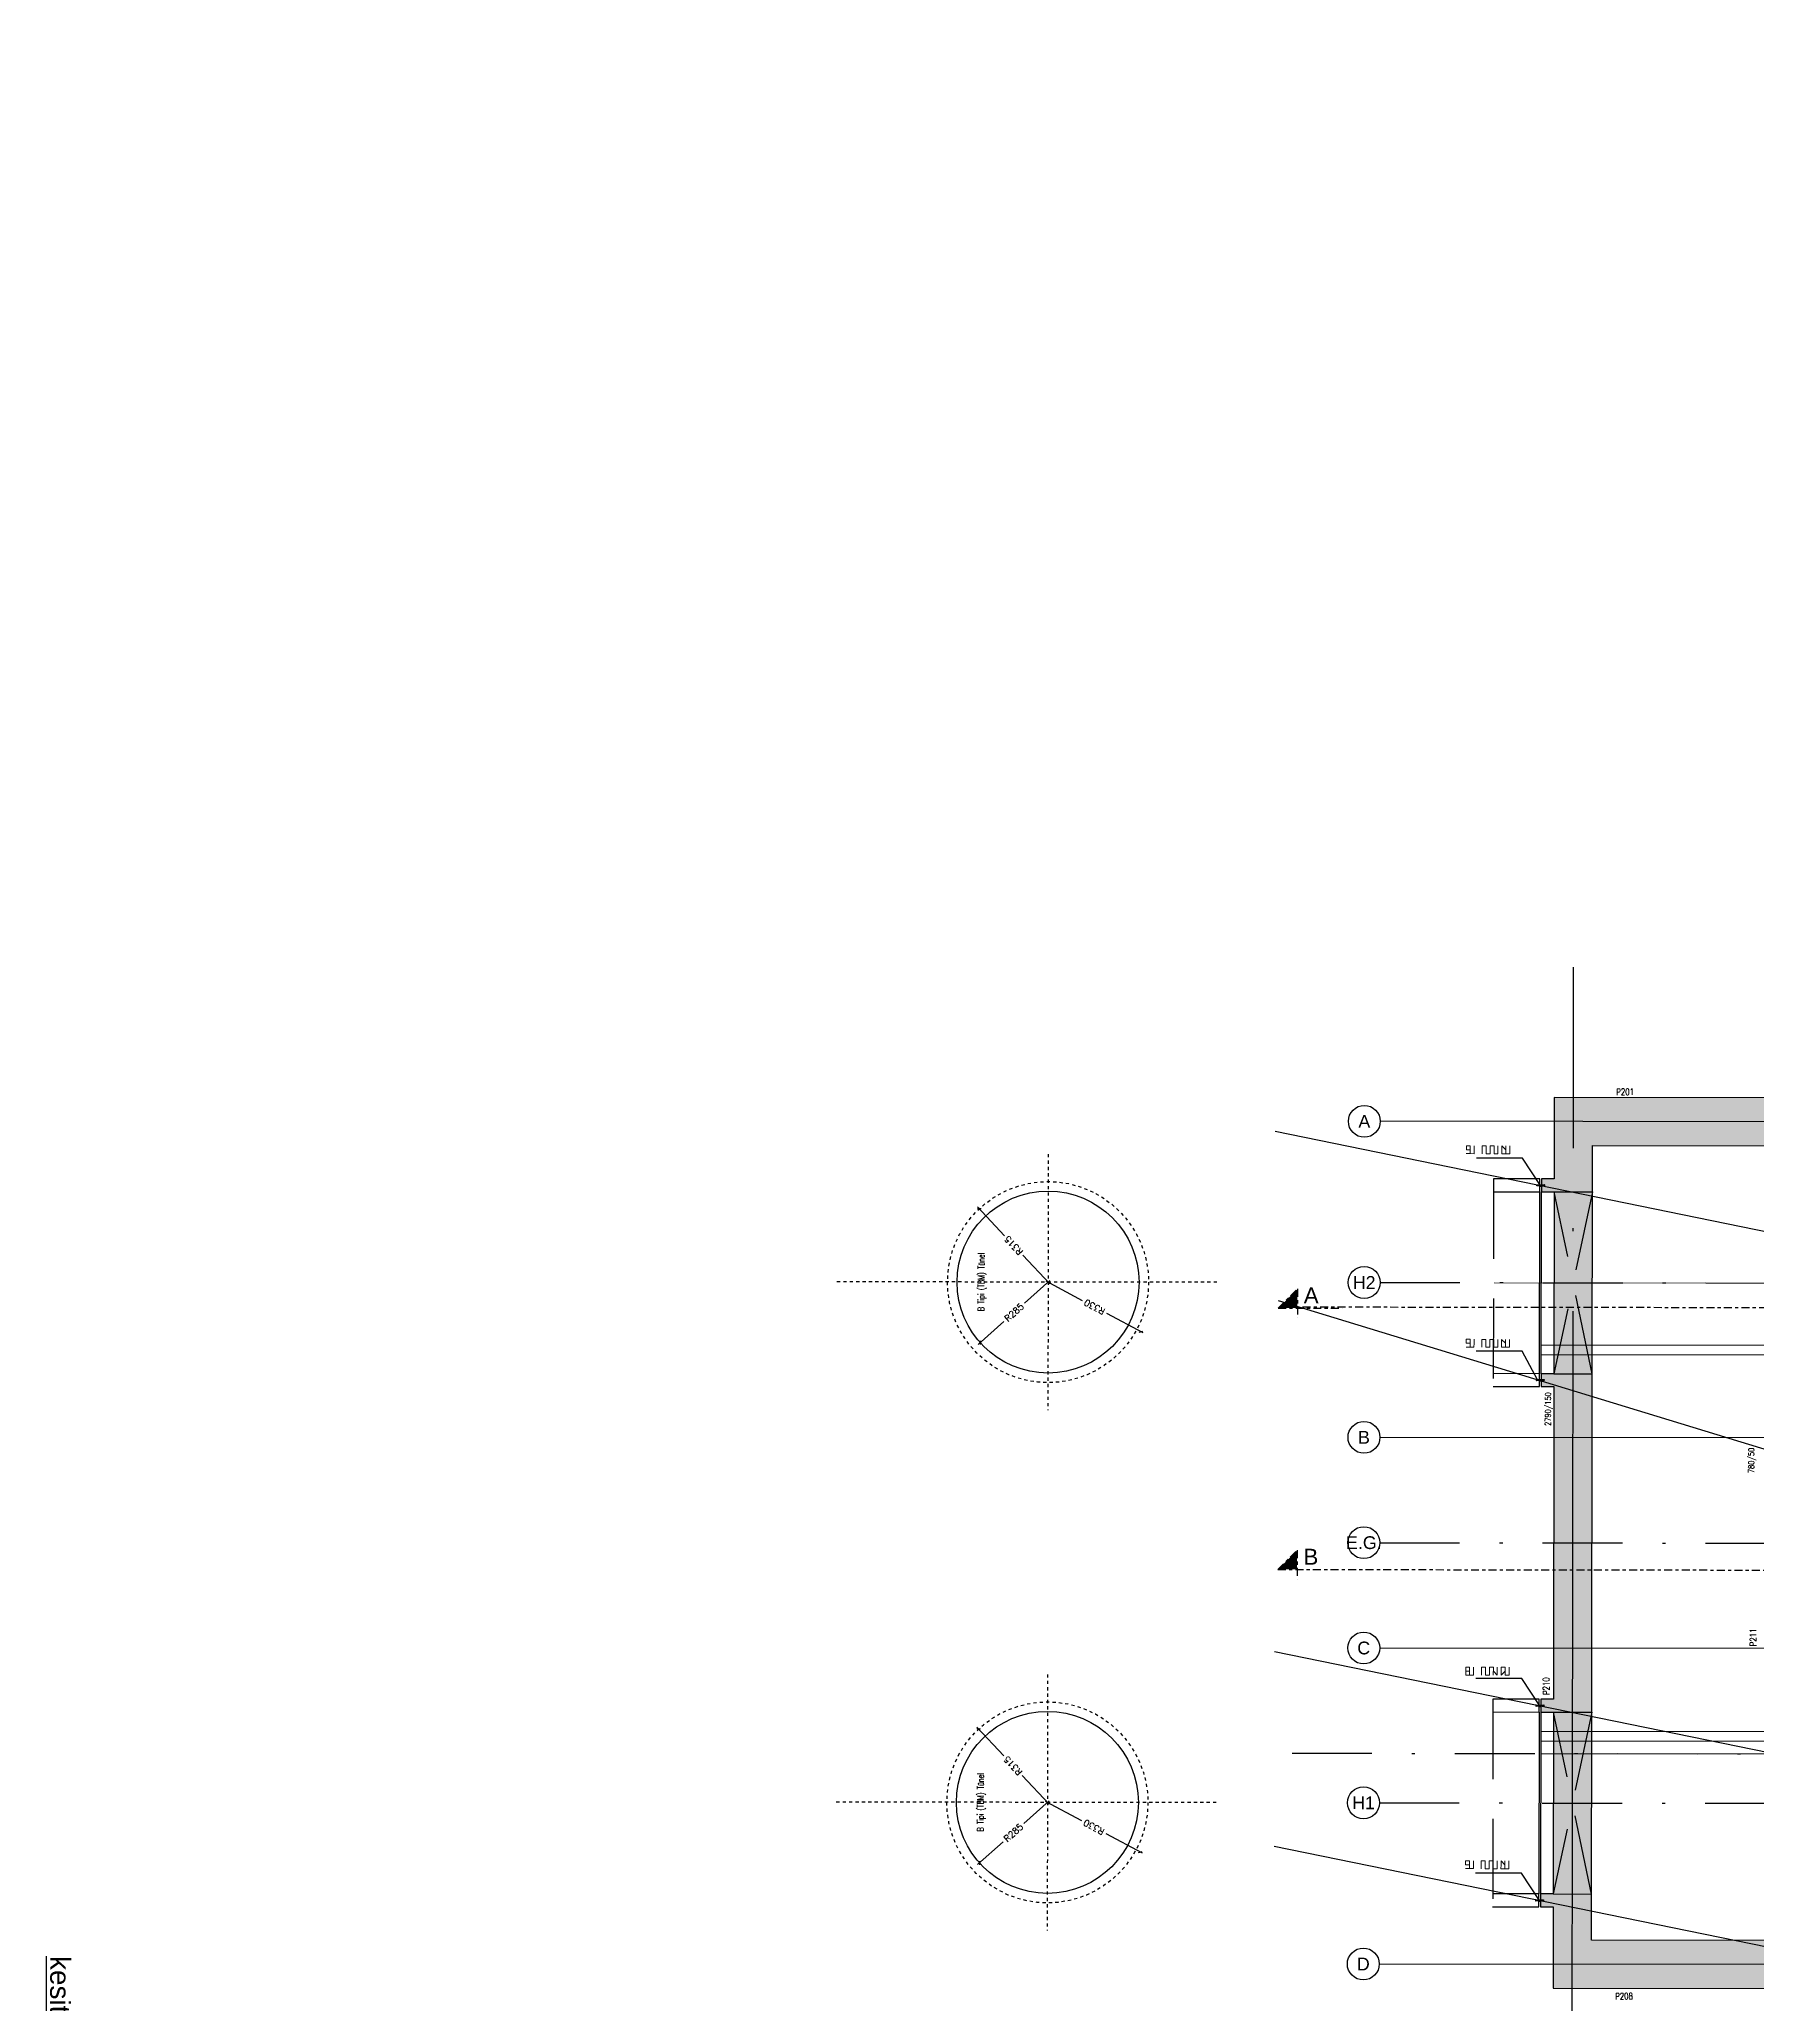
# Model space of a CAD drawing. Header units: millimetres. Extents: x 400382 to 401267, y 4543945 to 4544126.
# Drawn here: x 400619 to 400672.8, y 4544007.5 to 4544069.1 of the extents above; entities that cross this region are included whole.
import ezdxf
from ezdxf.enums import TextEntityAlignment as Align

# ---------------------------------------------------------------- set-up
doc = ezdxf.new("R2010")
doc.units = ezdxf.units.MM
for name, pattern in [('ACAD_ISO05W100', [33, 24, -3, 0, -3, 0, -3]), ('AKS', [3, 2.5, -0.25, 0, -0.25]), ('CENTER', [2, 1.25, -0.25, 0.25, -0.25]), ('CIZGI', [0.4, 0.25, -0.15]), ('DASHDOT2', [0.5, 0.25, -0.125, 0, -0.125]), ('HIDDEN', [0.375, 0.25, -0.125]), ('UUC-ST-KAL-I05-101-U-000$0$ACAD_ISO05W100', [33, 24, -3, 0, -3, 0, -3])]:
    doc.linetypes.add(name, pattern=pattern)
doc.layers.add('A-DETL', color=90, linetype='Continuous', lineweight=15)
for name, color, linetype in [('aks prota', 2, 'AKS'), ('caks prota', 4, 'Continuous'), ('görünüş prota', 4, 'Continuous'), ('iderzi_PROTA', 3, 'Continuous'), ('kesit tarama prota', 252, 'Continuous'), ('kiriş prota', 6, 'Continuous'), ('kolon tarama prota', 252, 'Continuous'), ('lkolon prota', 4, 'Continuous'), ('lperde prota', 4, 'Continuous'), ('merdiven prota', 2, 'Continuous'), ('not prota', 2, 'Continuous'), ('not çizgisi prota', 4, 'Continuous'), ('perde prota', 1, 'Continuous'), ('PRT-AL-TUNEL_EKSENI', 14, 'DASHDOT2'), ('skesit prota', 7, 'Continuous'), ('st_s_ölçü', 4, 'Continuous'), ('taks prota', 7, 'Continuous'), ('temel prota', 6, 'Continuous'), ('tkesit prota', 7, 'Continuous'), ('tperde prota', 6, 'Continuous'), ('tplan prota', 7, 'Continuous'), ('UUC-ST-KAL-I05-101-U-000$0$st_s_su tutucu', 2, 'Continuous')]:
    doc.layers.add(name, color=color, linetype=linetype)
doc.styles.add('Arial', font='Arial.ttf')
doc.styles.add('OLCU', font='romanstw.shx')
doc.styles.get("Standard").update_dxf_attribs({"font": 'Arial.ttf'})
doc.styles.add('TAKS', font='Arial Unicode.ttf')
doc.styles.add('TEXT250', font='romanstw.shx', dxfattribs={"width": 0.8, "height": 25})
doc.styles.add('tkolon', font='romanstw.shx')
doc.dimstyles.new('1-100', dxfattribs={"dimscale": 0.5, "dimtxt": 2, "dimasz": 7.5, "dimexe": 3, "dimexo": 5, "dimgap": 5, "dimtad": 3, "dimdec": 1, "dimlfac": 2, "dimzin": 9, "dimdsep": 46, "dimtxsty": 'Standard', "dimblk": 'OBLIQUE', "dimcen": 0.09, "dimclrd": 3, "dimclre": 3, "dimclrt": 1, "dimadec": 3, "dimazin": 0, "dimtfac": 1, "dimtdec": 1, "dimtofl": 0, "dimtmove": 0, "dimatfit": 3, "dimfxl": 4, "dimtolj": 1, "dimtzin": 0, "dimarcsym": 0})
doc.dimstyles.new('1-50', dxfattribs={"dimtxt": 10, "dimasz": 4, "dimexe": 4, "dimexo": 8, "dimgap": 4, "dimtad": 1, "dimdec": 1, "dimrnd": 0.05, "dimzin": 9, "dimdsep": 46, "dimtxsty": 'OLCU', "dimblk1": 'OBLIQUE', "dimblk2": 'OBLIQUE', "dimsah": 1, "dimcen": 2, "dimdle": 4, "dimclrd": 4, "dimclre": 4, "dimclrt": 3, "dimadec": 1, "dimazin": 0, "dimtfac": 1, "dimtdec": 1, "dimtix": 1, "dimtmove": 2, "dimatfit": 3, "dimldrblk": 'OBLIQUE', "dimfxl": 1, "dimtvp": 1, "dimtolj": 1, "dimtzin": 1, "dimarcsym": 0})

# ---------------------------------------------------------------- blocks, each defined once
blk = doc.blocks.new('A-A Kesiti')
at = {"layer": 'iderzi_PROTA', "linetype": 'ACAD_ISO05W100', "ltscale": 2}
blk.add_line((400610.852, 4543957.769), (400610.852, 4544009.681), dxfattribs=at)
at = {"layer": 'tplan prota', "style": 'Arial'}
blk.add_text('%%Ukesit kırılma ', height=0.625, rotation=269.87414, dxfattribs=at).set_placement((400611.513, 4544006.445), align=Align.MIDDLE)
blk = doc.blocks.new('_Oblique')
at = {"layer": 'st_s_ölçü', "lineweight": -2}
blk.add_line((-0.5, -0.5), (0.5, 0.5), dxfattribs=at)
blk = doc.blocks.new('*D51')
at = {"layer": 'Defpoints', "color": 0, "transparency": 16777216}
for p in [(-455.8, 109.6), (-265.8, -102.9)]:
    blk.add_point(p, dxfattribs=at)
at = {"layer": 'st_s_ölçü', "color": 4, "lineweight": -2, "transparency": 16777216}
for p, q in [((-461.1, 115.6), (-389.9, 36)), ((-260.5, -108.8), (-331.6, -29.2))]:
    blk.add_line(p, q, dxfattribs=at)
at = {"layer": 'st_s_ölçü', "color": 4, "lineweight": -2, "transparency": 16777216, "xscale": 8, "yscale": 8, "zscale": 8, "rotation": 131.8058995973175}
blk.add_blockref('_Oblique', (-455.8, 109.6), dxfattribs=at)
at = {"layer": 'st_s_ölçü', "color": 3, "transparency": 16777216, "insert": (-360.8, 3.4), "char_height": 20, "attachment_point": 5, "rotation": 311.8059, "style": 'OLCU'}
blk.add_mtext('\\A1;R285', dxfattribs=at)
blk = doc.blocks.new('*D52')
at = {"layer": 'Defpoints', "color": 0, "transparency": 16777216}
for p in [(-36.3, 113), (-265.8, -102.9)]:
    blk.add_point(p, dxfattribs=at)
at = {"layer": 'st_s_ölçü', "color": 4, "lineweight": -2, "transparency": 16777216}
for p, q in [((-30.5, 118.4), (-120.6, 33.7)), ((-271.6, -108.3), (-181.5, -23.6))]:
    blk.add_line(p, q, dxfattribs=at)
at = {"layer": 'st_s_ölçü', "color": 4, "lineweight": -2, "transparency": 16777216, "xscale": 8, "yscale": 8, "zscale": 8, "rotation": 43.24583088137385}
blk.add_blockref('_Oblique', (-36.3, 113), dxfattribs=at)
at = {"layer": 'st_s_ölçü', "color": 3, "transparency": 16777216, "insert": (-151.1, 5.1), "char_height": 20, "attachment_point": 5, "rotation": 43.24583, "style": 'OLCU'}
blk.add_mtext('\\A1;R315', dxfattribs=at)
blk = doc.blocks.new('*D53')
at = {"layer": 'Defpoints', "color": 0, "transparency": 16777216}
for p in [(-265.8, -102.9), (-421, -394.1)]:
    blk.add_point(p, dxfattribs=at)
at = {"layer": 'lkolon prota', "color": 4, "lineweight": -2, "transparency": 16777216}
for p, q in [((-262, -95.8), (-322.9, -209.9)), ((-424.8, -401.1), (-364, -287))]:
    blk.add_line(p, q, dxfattribs=at)
at = {"layer": 'lkolon prota', "color": 4, "lineweight": -2, "transparency": 16777216, "xscale": 8, "yscale": 8, "zscale": 8, "rotation": 241.9351701811658}
blk.add_blockref('_Oblique', (-421, -394.1), dxfattribs=at)
at = {"layer": 'lkolon prota', "color": 3, "transparency": 16777216, "insert": (-343.4, -248.5), "char_height": 20, "attachment_point": 5, "rotation": 61.93517, "style": 'OLCU'}
blk.add_mtext('\\A1;R330', dxfattribs=at)
blk = doc.blocks.new('A$C127942D9')
at = {"layer": 'aks prota', "ltscale": 2}
blk.add_line((-265.793, -631.684), (-265.793, 559.681), dxfattribs=at)
at = {"layer": 'aks prota'}
blk.add_line((135.187, -102.854), (-666.774, -102.854), dxfattribs=at)
at = {"layer": 'görünüş prota', "color": 6, "linetype": 'CIZGI', "ltscale": 2}
blk.add_circle((-265.793, -102.854), 315, dxfattribs=at)
at = {"layer": 'görünüş prota', "color": 6}
blk.add_circle((-265.793, -102.854), 285, dxfattribs=at)
at = {"layer": 'not prota', "style": 'TEXT250', "width": 0.7}
blk.add_text('B Tipi (TBM) Tünel', height=20, dxfattribs=at).set_placement((-265.793, 106.819), align=Align.MIDDLE_CENTER)
at = {"layer": 'lkolon prota'}
dim = blk.add_radius_dim(center=(-265.793, -102.854), mpoint=(-421.048, -394.051), dimstyle='1-100', dxfattribs=at)
dim.commit()
dim.dimension.update_dxf_attribs({"geometry": '*D53', "text_midpoint": (-343.421, -248.453), "dimtype": 132})
at = {"layer": 'st_s_ölçü'}
for mpoint, picture, middle in [((-455.777, 109.587), '*D51', (-360.785, 3.366)), ((-36.341, 112.962), '*D52', (-151.067, 5.054))]:
    dim = blk.add_radius_dim(center=(-265.793, -102.854), mpoint=mpoint, dimstyle='1-100', dxfattribs=at)
    dim.commit()
    dim.dimension.update_dxf_attribs({"geometry": picture, "text_midpoint": middle, "dimtype": 132})

msp = doc.modelspace()

# ---------------------------------------------------------------- hatches: boundary and pattern name
at = {"layer": 'kesit tarama prota'}
h = msp.add_hatch(color=256, dxfattribs=at)
h.dxf.hatch_style = 1
h.paths.add_polyline_path([(400658.37, 4544029.913), (400657.77, 4544029.314), (400658.37, 4544029.313)])
h = msp.add_hatch(color=256, dxfattribs=at)
h.dxf.hatch_style = 1
h.paths.add_polyline_path([(400658.36, 4544021.726), (400657.759, 4544021.126), (400658.359, 4544021.126)])
at = {"layer": 'kolon tarama prota'}
h = msp.add_hatch(color=256, dxfattribs=at)
h.dxf.hatch_style = 1
h.paths.add_polyline_path([(400733.143, 4544007.925), (400731.079, 4544009.428), (400667.585, 4544009.507), (400667.616, 4544034.407), (400689.447, 4544034.38), (400692.005, 4544037.892), (400690.793, 4544038.775), (400688.685, 4544035.881), (400666.418, 4544035.909), (400666.415, 4544033.359), (400666.015, 4544033.359), (400666.015, 4544032.959), (400666.415, 4544032.959), (400666.408, 4544027.259), (400666.007, 4544027.259), (400666.007, 4544026.859), (400666.407, 4544026.859), (400666.395, 4544017.059), (400665.995, 4544017.059), (400665.994, 4544016.659), (400666.394, 4544016.659), (400666.387, 4544010.959), (400665.987, 4544010.959), (400665.987, 4544010.559), (400666.387, 4544010.559), (400666.383, 4544008.009)])

# ---------------------------------------------------------------- linework, layer by layer
at = {"layer": 'A-DETL', "color": 1, "lineweight": 5}
msp.add_lwpolyline([(400664.532, 4544030.111), (400820.256, 4544029.917)], dxfattribs=at)
at = {"layer": 'aks prota', "ltscale": 10}
for p, q in [((400666.979, 4544004.223), (400667.023, 4544039.996)), ((400824.162, 4544034.962), (400660.968, 4544035.166)), ((400824.15, 4544025.062), (400660.956, 4544025.265)), ((400824.142, 4544018.462), (400660.948, 4544018.665)), ((400824.129, 4544008.562), (400660.935, 4544008.765))]:
    msp.add_line(p, q, dxfattribs=at)
at = {"layer": 'caks prota', "ltscale": 0.05}
for centre in [(400660.468, 4544035.166), (400660.462, 4544030.116), (400660.456, 4544025.266), (400660.452, 4544021.966), (400660.448, 4544018.666), (400660.442, 4544013.816), (400660.435, 4544008.766)]:
    msp.add_circle(centre, 0.5, dxfattribs=at)
at = {"layer": 'kiriş prota'}
msp.add_line((400665.993, 4544015.359), (400817.494, 4544015.17), dxfattribs=at)
for points in [[(400666.007, 4544027.259), (400666.015, 4544032.959)], [(400665.994, 4544016.659), (400665.987, 4544010.959)]]:
    msp.add_lwpolyline(points, dxfattribs=at)
at = {"layer": 'kolon tarama prota', "linetype": 'HIDDEN', "ltscale": 10}
for points in [[(400664.515, 4544033.361), (400664.507, 4544026.861)], [(400664.495, 4544017.061), (400664.487, 4544010.561)]]:
    msp.add_lwpolyline(points, dxfattribs=at)
at = {"layer": 'kolon tarama prota'}
for points in [[(400664.515, 4544032.961), (400665.965, 4544032.959), (400665.965, 4544033.359), (400664.515, 4544033.361)], [(400665.957, 4544027.259), (400665.965, 4544032.959)], [(400664.507, 4544026.861), (400665.957, 4544026.859), (400665.957, 4544027.259), (400664.507, 4544027.261)], [(400664.494, 4544016.661), (400665.944, 4544016.659), (400665.945, 4544017.059), (400664.495, 4544017.061)], [(400665.944, 4544016.659), (400665.937, 4544010.959)], [(400664.487, 4544010.561), (400665.937, 4544010.559), (400665.937, 4544010.959), (400664.487, 4544010.961)]]:
    msp.add_lwpolyline(points, dxfattribs=at)
at = {"layer": 'merdiven prota', "linetype": 'HIDDEN', "ltscale": 10}
for points in [[(400666.415, 4544032.959), (400667.615, 4544032.957), (400666.408, 4544027.259), (400667.608, 4544027.257), (400666.415, 4544032.959)], [(400666.394, 4544016.659), (400667.594, 4544016.657), (400666.387, 4544010.959), (400667.587, 4544010.957), (400666.394, 4544016.659)]]:
    msp.add_lwpolyline(points, dxfattribs=at)
at = {"layer": 'perde prota'}
for points in [[(400688.685, 4544035.881), (400666.418, 4544035.909), (400666.415, 4544033.359), (400666.015, 4544033.359), (400666.015, 4544032.959), (400666.415, 4544032.959), (400666.408, 4544027.259), (400666.007, 4544027.259), (400666.007, 4544026.859), (400666.407, 4544026.859), (400666.395, 4544017.059), (400665.995, 4544017.059), (400665.994, 4544016.659), (400666.394, 4544016.659), (400666.387, 4544010.959), (400665.987, 4544010.959), (400665.987, 4544010.559), (400666.387, 4544010.559), (400666.383, 4544008.009), (400733.143, 4544007.925)], [(400731.079, 4544009.428), (400667.585, 4544009.507), (400667.616, 4544034.407), (400689.447, 4544034.38)]]:
    msp.add_lwpolyline(points, dxfattribs=at)
at = {"layer": 'PRT-AL-TUNEL_EKSENI', "ltscale": 10}
for p, q in [((400660.962, 4544030.116), (400824.156, 4544029.912)), ((400660.952, 4544021.965), (400824.146, 4544021.762)), ((400658.204, 4544015.369), (400821.398, 4544015.165)), ((400660.942, 4544013.815), (400824.136, 4544013.612))]:
    msp.add_line(p, q, dxfattribs=at)
at = {"layer": 'skesit prota', "linetype": 'CENTER', "ltscale": 0.2}
for p, q in [((400657.77, 4544029.314), (400658.37, 4544029.913)), ((400657.77, 4544029.314), (400659.77, 4544029.311)), ((400658.37, 4544029.913), (400658.369, 4544029.013)), ((400657.759, 4544021.126), (400658.36, 4544021.726)), ((400658.36, 4544021.726), (400658.359, 4544020.826))]:
    msp.add_line(p, q, dxfattribs=at)
for points in [[(400732.859, 4544069.065), (400703.881, 4544029.285), (400658.37, 4544029.342)], [(400657.759, 4544021.126), (400820.326, 4544020.923)]]:
    msp.add_lwpolyline(points, dxfattribs=at)
at = {"layer": 'st_s_ölçü', "color": 6, "lineweight": 0}
for points in [[(400663.786, 4544034.276), (400663.787, 4544034.4), (400663.663, 4544034.4), (400663.663, 4544034.276), (400663.786, 4544034.276), (400663.786, 4544034.153), (400663.662, 4544034.153)], [(400663.787, 4544034.4), (400663.786, 4544034.153), (400663.91, 4544034.152), (400663.91, 4544034.4)], [(400664.158, 4544034.4), (400664.158, 4544034.152)], [(400664.158, 4544034.4), (400664.282, 4544034.399)], [(400664.282, 4544034.399), (400664.281, 4544034.152), (400664.405, 4544034.152), (400664.405, 4544034.399)], [(400664.405, 4544034.399), (400664.529, 4544034.399)], [(400664.529, 4544034.399), (400664.529, 4544034.152)], [(400664.529, 4544034.399), (400664.529, 4544034.152), (400664.653, 4544034.151), (400664.653, 4544034.399)], [(400664.9, 4544034.275), (400664.777, 4544034.399), (400664.776, 4544034.275), (400664.776, 4544034.151), (400664.9, 4544034.151)], [(400664.9, 4544034.399), (400664.9, 4544034.151), (400665.024, 4544034.151), (400665.024, 4544034.398)], [(400663.779, 4544028.212), (400663.779, 4544028.336), (400663.655, 4544028.336), (400663.655, 4544028.212), (400663.779, 4544028.212), (400663.779, 4544028.088), (400663.655, 4544028.088)], [(400663.779, 4544028.336), (400663.779, 4544028.212), (400663.779, 4544028.088), (400663.902, 4544028.088), (400663.903, 4544028.212), (400663.903, 4544028.336)], [(400664.15, 4544028.335), (400664.15, 4544028.088)], [(400664.15, 4544028.335), (400664.274, 4544028.335)], [(400664.274, 4544028.335), (400664.274, 4544028.211), (400664.274, 4544028.088), (400664.397, 4544028.087), (400664.398, 4544028.211), (400664.398, 4544028.335)], [(400664.398, 4544028.335), (400664.522, 4544028.335)], [(400664.522, 4544028.335), (400664.521, 4544028.087)], [(400664.522, 4544028.335), (400664.521, 4544028.211), (400664.521, 4544028.087), (400664.645, 4544028.087), (400664.645, 4544028.211), (400664.645, 4544028.335)], [(400664.893, 4544028.211), (400664.769, 4544028.335), (400664.769, 4544028.211), (400664.769, 4544028.087), (400664.893, 4544028.087)], [(400664.893, 4544028.334), (400664.893, 4544028.211), (400664.893, 4544028.087), (400665.016, 4544028.087), (400665.016, 4544028.21), (400665.017, 4544028.334)], [(400663.766, 4544018.064), (400663.642, 4544018.064), (400663.642, 4544017.94), (400663.766, 4544017.94), (400663.766, 4544017.816), (400663.642, 4544017.816), (400663.642, 4544017.94)], [(400663.766, 4544018.064), (400663.766, 4544017.94), (400663.766, 4544017.816), (400663.89, 4544017.816), (400663.89, 4544017.94), (400663.89, 4544018.063)], [(400664.137, 4544018.063), (400664.137, 4544017.816)], [(400664.137, 4544018.063), (400664.261, 4544018.063)], [(400664.261, 4544018.063), (400664.261, 4544017.939), (400664.261, 4544017.816), (400664.385, 4544017.815), (400664.385, 4544017.939), (400664.385, 4544018.063)], [(400664.385, 4544018.063), (400664.509, 4544018.063)], [(400664.509, 4544018.063), (400664.508, 4544017.815)], [(400664.509, 4544018.063), (400664.509, 4544017.939), (400664.632, 4544017.815), (400664.632, 4544017.939), (400664.632, 4544018.063)], [(400664.88, 4544018.062), (400664.756, 4544018.062), (400664.756, 4544017.939), (400664.756, 4544017.815), (400664.88, 4544017.938)], [(400664.88, 4544018.062), (400664.88, 4544017.938), (400664.88, 4544017.815), (400665.003, 4544017.815), (400665.004, 4544017.938), (400665.004, 4544018.062)], [(400663.758, 4544011.876), (400663.759, 4544011.999), (400663.635, 4544012), (400663.635, 4544011.876), (400663.758, 4544011.876), (400663.758, 4544011.752), (400663.635, 4544011.752)], [(400663.759, 4544011.999), (400663.758, 4544011.752), (400663.882, 4544011.752), (400663.882, 4544011.999)], [(400664.13, 4544011.999), (400664.13, 4544011.751)], [(400664.13, 4544011.999), (400664.254, 4544011.999)], [(400664.254, 4544011.999), (400664.253, 4544011.751), (400664.377, 4544011.751), (400664.377, 4544011.999)], [(400664.377, 4544011.999), (400664.501, 4544011.998)], [(400664.501, 4544011.998), (400664.501, 4544011.751)], [(400664.501, 4544011.998), (400664.501, 4544011.751), (400664.625, 4544011.751), (400664.625, 4544011.998)], [(400664.872, 4544011.874), (400664.749, 4544011.998), (400664.749, 4544011.874), (400664.748, 4544011.751), (400664.872, 4544011.75)], [(400664.872, 4544011.998), (400664.872, 4544011.75), (400664.996, 4544011.75), (400664.996, 4544011.998)]]:
    msp.add_lwpolyline(points, dxfattribs=at)
at = {"layer": 'temel prota', "color": 5}
for p, q in [((400666.009, 4544028.159), (400817.41, 4544027.97)), ((400666.008, 4544027.859), (400817.409, 4544027.67)), ((400665.993, 4544015.759), (400817.494, 4544015.57)), ((400665.994, 4544016.059), (400817.495, 4544015.87))]:
    msp.add_line(p, q, dxfattribs=at)
at = {"layer": 'UUC-ST-KAL-I05-101-U-000$0$st_s_su tutucu', "linetype": 'UUC-ST-KAL-I05-101-U-000$0$ACAD_ISO05W100', "ltscale": 0.05}
for points in [[(400666.009, 4544033.139, -0.57735), (400666.008, 4544033.136), (400665.973, 4544033.136, -0.57735), (400665.971, 4544033.139), (400665.983, 4544033.159, 0.57735), (400665.982, 4544033.162), (400665.936, 4544033.162), (400665.936, 4544033.168), (400665.932, 4544033.168), (400665.932, 4544033.162), (400665.899, 4544033.162), (400665.899, 4544033.168), (400665.895, 4544033.168), (400665.895, 4544033.162), (400665.874, 4544033.162), (400665.865, 4544033.175), (400665.86, 4544033.175), (400665.86, 4544033.144), (400665.865, 4544033.144), (400665.874, 4544033.157), (400665.895, 4544033.157), (400665.895, 4544033.151), (400665.899, 4544033.151), (400665.899, 4544033.157), (400665.932, 4544033.157), (400665.932, 4544033.151), (400665.936, 4544033.151), (400665.936, 4544033.157), (400665.974, 4544033.157, -0.57735), (400665.975, 4544033.154), (400665.964, 4544033.134, 0.57735), (400665.965, 4544033.132), (400666.015, 4544033.132, 0.57735), (400666.017, 4544033.134), (400666.005, 4544033.154, -0.57735), (400666.007, 4544033.157), (400666.045, 4544033.157), (400666.045, 4544033.151), (400666.049, 4544033.151), (400666.049, 4544033.157), (400666.082, 4544033.157), (400666.082, 4544033.151), (400666.086, 4544033.151), (400666.086, 4544033.157), (400666.106, 4544033.157), (400666.115, 4544033.144), (400666.12, 4544033.144), (400666.12, 4544033.175), (400666.115, 4544033.175), (400666.106, 4544033.162), (400666.086, 4544033.162), (400666.086, 4544033.168), (400666.082, 4544033.168), (400666.082, 4544033.162), (400666.049, 4544033.162), (400666.049, 4544033.168), (400666.045, 4544033.168), (400666.045, 4544033.162), (400665.999, 4544033.162, 0.57735), (400665.997, 4544033.159)], [(400666.002, 4544027.039, -0.57735), (400666, 4544027.036), (400665.965, 4544027.036, -0.57735), (400665.964, 4544027.039), (400665.975, 4544027.059, 0.57735), (400665.974, 4544027.062), (400665.928, 4544027.062), (400665.928, 4544027.068), (400665.924, 4544027.068), (400665.924, 4544027.062), (400665.891, 4544027.062), (400665.891, 4544027.068), (400665.887, 4544027.068), (400665.887, 4544027.062), (400665.866, 4544027.062), (400665.858, 4544027.075), (400665.853, 4544027.075), (400665.853, 4544027.044), (400665.858, 4544027.044), (400665.866, 4544027.057), (400665.887, 4544027.057), (400665.887, 4544027.051), (400665.891, 4544027.051), (400665.891, 4544027.057), (400665.924, 4544027.057), (400665.924, 4544027.051), (400665.928, 4544027.051), (400665.928, 4544027.057), (400665.966, 4544027.057, -0.57735), (400665.967, 4544027.054), (400665.956, 4544027.034, 0.57735), (400665.958, 4544027.032), (400666.008, 4544027.032, 0.57735), (400666.009, 4544027.034), (400665.998, 4544027.054, -0.57735), (400665.999, 4544027.057), (400666.037, 4544027.057), (400666.037, 4544027.051), (400666.041, 4544027.051), (400666.041, 4544027.057), (400666.074, 4544027.057), (400666.074, 4544027.051), (400666.078, 4544027.051), (400666.078, 4544027.057), (400666.099, 4544027.056), (400666.107, 4544027.043), (400666.113, 4544027.043), (400666.113, 4544027.075), (400666.107, 4544027.075), (400666.099, 4544027.062), (400666.078, 4544027.062), (400666.078, 4544027.068), (400666.074, 4544027.068), (400666.074, 4544027.062), (400666.041, 4544027.062), (400666.041, 4544027.068), (400666.037, 4544027.068), (400666.037, 4544027.062), (400665.991, 4544027.062, 0.57735), (400665.99, 4544027.059)], [(400665.989, 4544016.839, -0.57735), (400665.987, 4544016.836), (400665.952, 4544016.836, -0.57735), (400665.951, 4544016.839), (400665.963, 4544016.859, 0.57735), (400665.961, 4544016.862), (400665.915, 4544016.862), (400665.915, 4544016.868), (400665.911, 4544016.868), (400665.911, 4544016.862), (400665.879, 4544016.862), (400665.879, 4544016.868), (400665.874, 4544016.868), (400665.874, 4544016.862), (400665.854, 4544016.862), (400665.845, 4544016.875), (400665.84, 4544016.875), (400665.84, 4544016.844), (400665.845, 4544016.844), (400665.854, 4544016.857), (400665.874, 4544016.857), (400665.874, 4544016.851), (400665.879, 4544016.851), (400665.879, 4544016.857), (400665.911, 4544016.857), (400665.911, 4544016.851), (400665.915, 4544016.851), (400665.915, 4544016.857), (400665.953, 4544016.857, -0.57735), (400665.955, 4544016.854), (400665.943, 4544016.834, 0.57735), (400665.945, 4544016.832), (400665.995, 4544016.832, 0.57735), (400665.996, 4544016.834), (400665.985, 4544016.854, -0.57735), (400665.987, 4544016.857), (400666.024, 4544016.856), (400666.024, 4544016.851), (400666.029, 4544016.851), (400666.029, 4544016.856), (400666.061, 4544016.856), (400666.061, 4544016.851), (400666.065, 4544016.851), (400666.065, 4544016.856), (400666.086, 4544016.856), (400666.095, 4544016.843), (400666.1, 4544016.843), (400666.1, 4544016.875), (400666.095, 4544016.875), (400666.086, 4544016.862), (400666.065, 4544016.862), (400666.065, 4544016.867), (400666.061, 4544016.867), (400666.061, 4544016.862), (400666.029, 4544016.862), (400666.029, 4544016.868), (400666.024, 4544016.868), (400666.024, 4544016.862), (400665.979, 4544016.862, 0.57735), (400665.977, 4544016.859)], [(400665.981, 4544010.739, -0.57735), (400665.98, 4544010.736), (400665.945, 4544010.736, -0.57735), (400665.943, 4544010.739), (400665.955, 4544010.759, 0.57735), (400665.954, 4544010.762), (400665.908, 4544010.762), (400665.908, 4544010.768), (400665.904, 4544010.768), (400665.904, 4544010.762), (400665.871, 4544010.762), (400665.871, 4544010.768), (400665.867, 4544010.768), (400665.867, 4544010.762), (400665.846, 4544010.762), (400665.837, 4544010.775), (400665.832, 4544010.775), (400665.832, 4544010.744), (400665.837, 4544010.744), (400665.846, 4544010.757), (400665.867, 4544010.757), (400665.867, 4544010.751), (400665.871, 4544010.751), (400665.871, 4544010.757), (400665.904, 4544010.757), (400665.904, 4544010.751), (400665.908, 4544010.751), (400665.908, 4544010.757), (400665.946, 4544010.757, -0.57735), (400665.947, 4544010.754), (400665.936, 4544010.734, 0.57735), (400665.937, 4544010.732), (400665.987, 4544010.732, 0.57735), (400665.989, 4544010.734), (400665.977, 4544010.754, -0.57735), (400665.979, 4544010.757), (400666.017, 4544010.756), (400666.017, 4544010.751), (400666.021, 4544010.751), (400666.021, 4544010.756), (400666.054, 4544010.756), (400666.054, 4544010.751), (400666.058, 4544010.751), (400666.058, 4544010.756), (400666.078, 4544010.756), (400666.087, 4544010.743), (400666.092, 4544010.743), (400666.092, 4544010.775), (400666.087, 4544010.775), (400666.078, 4544010.762), (400666.058, 4544010.762), (400666.058, 4544010.767), (400666.054, 4544010.767), (400666.054, 4544010.762), (400666.021, 4544010.762), (400666.021, 4544010.768), (400666.017, 4544010.768), (400666.017, 4544010.762), (400665.971, 4544010.762, 0.57735), (400665.969, 4544010.759)]]:
    msp.add_lwpolyline(points, format="xyb", close=True, dxfattribs=at)

# ---------------------------------------------------------------- block references
msp.add_blockref('A-A Kesiti', (8.112, 0.119))
at = {"layer": 'aks prota', "ltscale": 10, "xscale": 0.01000007514198309, "yscale": 0.01000007514198309, "zscale": 0.01000007514198309, "rotation": 89.9284467263661}
for p in [(400649.536, 4544032.788), (400649.515, 4544016.488)]:
    msp.add_blockref('A$C127942D9', p, dxfattribs=at)

# ---------------------------------------------------------------- texts
at = {"layer": 'lperde prota', "style": 'tkolon', "width": 0.8}
for s, p in [('2790/150', (400666.215, 4544025.624)), ('780/50', (400672.584, 4544024.143))]:
    msp.add_text(s, height=0.18, rotation=89.56796, dxfattribs=at).set_placement(p, align=Align.MIDDLE_LEFT)
at = {"layer": 'taks prota', "style": 'TAKS'}
for s, p in [('A', (400660.468, 4544035.166)), ('H2', (400660.462, 4544030.116)), ('B', (400660.456, 4544025.266)), ('E.G.', (400660.452, 4544021.966)), ('C', (400660.448, 4544018.666)), ('H1', (400660.442, 4544013.816)), ('D', (400660.435, 4544008.766))]:
    msp.add_text(s, height=0.4, rotation=359.92845, dxfattribs=at).set_placement(p, align=Align.MIDDLE_CENTER)
at = {"layer": 'tkesit prota', "style": 'Arial'}
for s, p in [('A', (400658.57, 4544029.463)), ('B', (400658.56, 4544021.275))]:
    msp.add_text(s, height=0.5, rotation=359.92845, dxfattribs=at).set_placement(p)
at = {"layer": 'tperde prota', "style": 'tkolon', "width": 0.8}
for s, rotation, p in [('P201', 0.39774, (400668.359, 4544036.088)), ('P211', 90.39774, (400672.647, 4544018.719)), ('P210', 90.39774, (400666.165, 4544017.192)), ('P208', 0.39774, (400668.324, 4544007.755))]:
    msp.add_text(s, height=0.2, rotation=rotation, dxfattribs=at).set_placement(p, align=Align.MIDDLE_LEFT)

# ---------------------------------------------------------------- leaders
at = {"layer": 'not çizgisi prota'}
for points in [[(400665.982, 4544033.158), (400665.419, 4544034.011), (400663.981, 4544034.013)], [(400665.887, 4544027.068), (400665.412, 4544027.961), (400663.974, 4544027.963)], [(400665.962, 4544016.858), (400665.399, 4544017.711), (400663.961, 4544017.712)], [(400665.954, 4544010.758), (400665.391, 4544011.611), (400663.953, 4544011.612)]]:
    msp.add_leader(points, dimstyle='1-50', override={"dimasz": 12, "dimgap": 4, "dimtad": 0}, dxfattribs=at)

doc.saveas('drawing.dxf')
